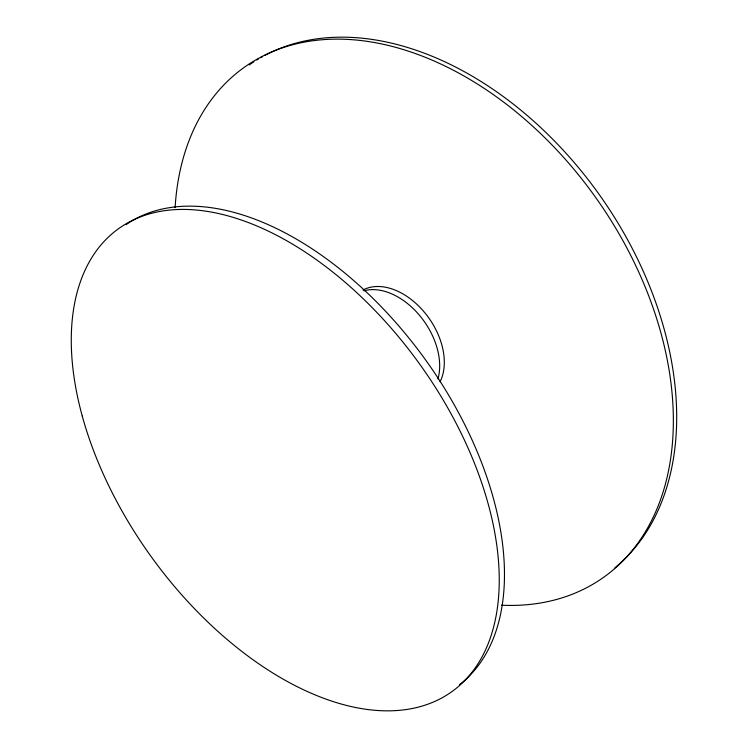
<?xml version="1.0" encoding="UTF-8"?>
<svg xmlns="http://www.w3.org/2000/svg" width="748" height="748" viewBox="0 0 748 748"><rect width="100%" height="100%" fill="white"/><g stroke="black" fill="none" stroke-linecap="round" stroke-linejoin="round"><path stroke-width="1.12" d="M363.023 289.99A61.607 41.318 55.1 0 1 424.368 312.197A61.607 41.318 55.1 0 1 440.067 381.798M363.958 290.804A61.832 41.28 55.1 0 1 419.6 315.45A61.832 41.28 55.1 0 1 437.935 378.965M125.973 224.699A284.118 165.589 54.2 0 1 424.481 358.404A284.118 165.589 54.2 0 1 459.524 684.672M249.271 64.926A311.046 212.357 55.1 0 1 253.89 61.813M256.732 60.027A311.046 212.357 55.1 0 1 258.649 58.868M260.594 57.736A311.046 212.357 55.1 0 1 262.567 56.624M264.549 55.548A311.046 212.357 55.1 0 1 604.356 201.876A311.046 212.357 55.1 0 1 614.856 567.854M175.107 207.663A311.953 212.217 55.1 0 1 408.015 51.042A311.953 212.217 55.1 0 1 668.88 368.783A311.953 212.217 55.1 0 1 501.487 605.207M82.271 416.122A285.231 165.196 54.2 0 0 445.528 695.818A285.231 165.196 54.2 0 0 328.11 268.401A285.231 165.196 54.2 0 0 82.271 416.122"/></g></svg>
